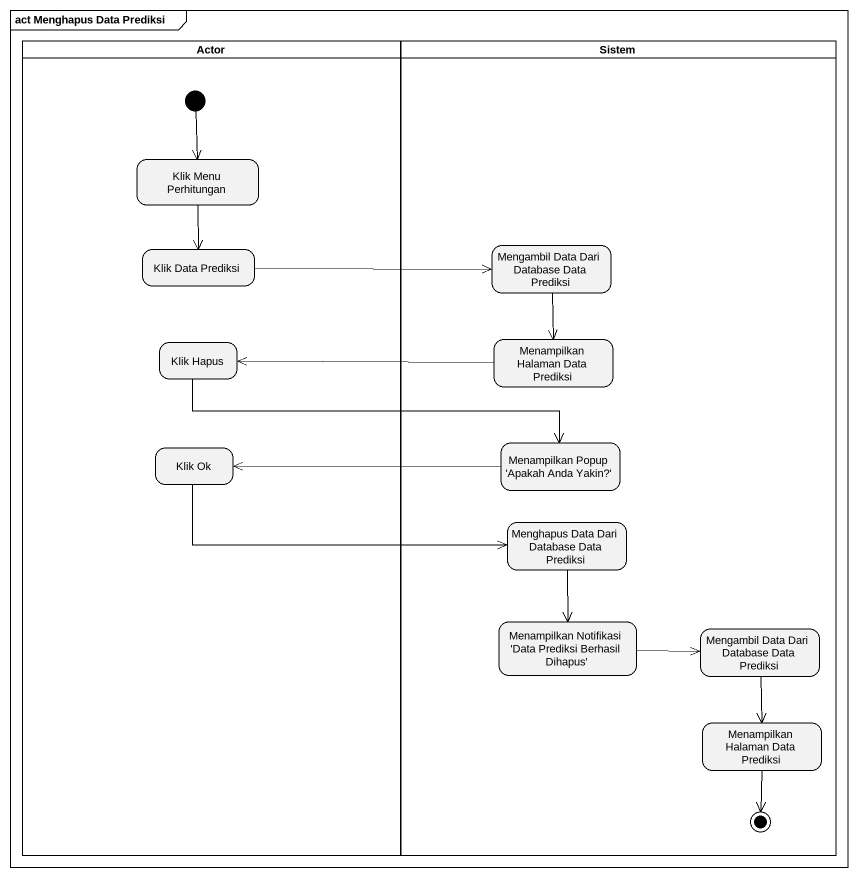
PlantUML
@startuml
mainframe act Menghapus Data Prediksi
hide empty description
state "Actor" as Actor_ <<partition>> {
  state "Klik Menu Perhitungan" as Klik_Menu_Perhitungan
  state "Klik Data Prediksi" as Klik_Data_Prediksi
  state "Klik Hapus" as Klik_Hapus
  state "Klik Ok" as Klik_Ok
  [*] --> Klik_Menu_Perhitungan
}
state Sistem <<partition>> {
  state "Mengambil Data Dari Database Data Prediksi" as Mengambil_Data_Dari
  state "Menampilkan Halaman Data Prediksi" as Menampilkan_Halaman_Data
  state "Menampilkan Popup 'Apakah Anda Yakin?'" as Menampilkan_Popup_Apakah
  state "Menghapus Data Dari Database Data Prediksi" as Menghapus_Data_Dari
  state "Menampilkan Notifikasi 'Data Prediksi Berhasil Dihapus'" as Menampilkan_Notifikasi_Data
  state "Mengambil Data Dari Database Data Prediksi" as Mengambil_Data_Dari_2
  state "Menampilkan Halaman Data Prediksi" as Menampilkan_Halaman_Data_2
  Menampilkan_Halaman_Data_2 --> [*]
}
Klik_Menu_Perhitungan --> Klik_Data_Prediksi
Klik_Data_Prediksi -right-> Mengambil_Data_Dari
Mengambil_Data_Dari --> Menampilkan_Halaman_Data
Klik_Hapus -right-> Menampilkan_Popup_Apakah
Menampilkan_Halaman_Data -left-> Klik_Hapus
Klik_Ok -right-> Menghapus_Data_Dari
Menampilkan_Popup_Apakah -left-> Klik_Ok
Menghapus_Data_Dari --> Menampilkan_Notifikasi_Data
Menampilkan_Notifikasi_Data -right-> Mengambil_Data_Dari_2
Mengambil_Data_Dari_2 --> Menampilkan_Halaman_Data_2
@enduml
